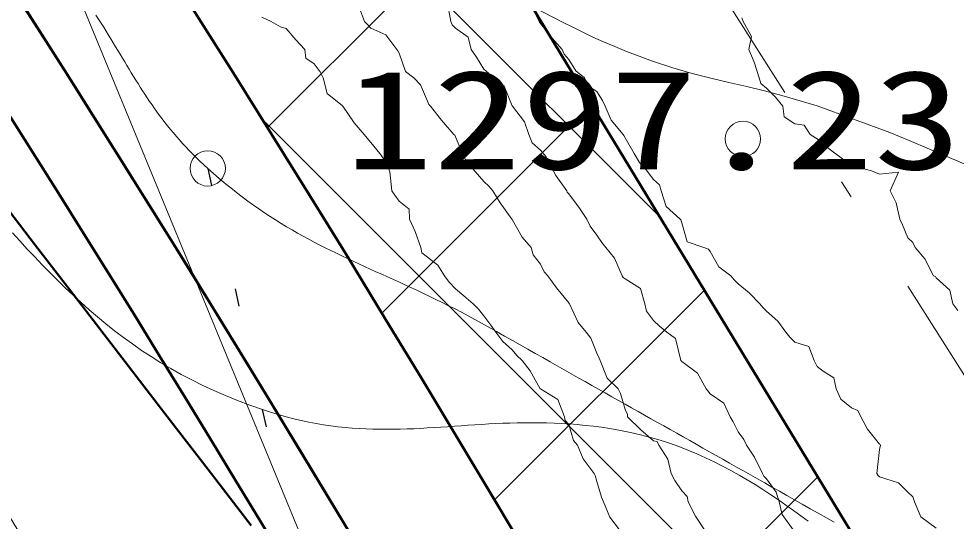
# Model space of a CAD drawing. Units: millimetres at full size, sheet at 1:500; details may follow other scales. Extents: x -209175 to 420500, y 0 to 351151.
# Drawn here: x 64220 to 70853, y 146392 to 149950 of the extents above; entities that cross this region are included whole.
import ezdxf
from ezdxf.enums import TextEntityAlignment as Align

# ---------------------------------------------------------------- set-up
doc = ezdxf.new("R2010")
doc.units = ezdxf.units.MM
doc.header["$LTSCALE"] = 500
doc.linetypes.add('USER1', pattern=[9.25, 6, -1.5, 0.25, -1.5])
doc.linetypes.add('USER2', pattern=[1.75, 0.25, -1.5])
for name, color, linetype, lineweight in [('D-BGD', 7, 'Continuous', 13), ('D-BGD-EXST', 7, 'Continuous', 25), ('D-BGD-LWCN', 8, 'Continuous', 13), ('D-BGD-TXT', 7, 'Continuous', 13), ('D-BMK', 2, 'USER1', 13), ('D-BMK-HTXT', 7, 'Continuous', 13), ('D-BYP-STR2', 4, 'Continuous', 13), ('D-BYP-STR3', 3, 'Continuous', 13), ('D-BYP-STR4', 1, 'Continuous', 50), ('D-BYP-STR8', 5, 'Continuous', 50), ('サーフェス_コンタ作成', 33, 'Continuous', 13)]:
    doc.layers.add(name, color=color, linetype=linetype, lineweight=lineweight)
doc.styles.add('ＭＳ ゴシック', font='')
doc.styles.get('ＭＳ ゴシック').set_extended_font_data('MS Gothic')

msp = doc.modelspace()

# ---------------------------------------------------------------- linework, layer by layer
at = {"layer": 'D-BGD'}
for centre in [(69343.8, 149099.2), (65557, 148890.6)]:
    msp.add_circle(centre, 125, dxfattribs=at)
at = {"layer": 'D-BGD-EXST', "linetype": 'USER2'}
msp.add_line((65557, 148890.6), (66776.2, 143505.9), dxfattribs=at)
at = {"layer": 'D-BGD-LWCN'}
msp.add_lwpolyline([(64175.7, 148434.4), (64228, 148376.8), (64280.5, 148319.7), (64333.2, 148263.3), (64386.3, 148207.6), (64439.9, 148152.6), (64494.1, 148098.3), (64549, 148044.7), (64604.6, 147991.9), (64661.1, 147940), (64718.6, 147888.9), (64777.2, 147838.7), (64836.9, 147789.4), (64898, 147741.1), (64960.4, 147693.7), (65024.3, 147647.4), (65089.8, 147602.1), (65157, 147557.9), (65225.9, 147514.8), (65296.8, 147472.9), (65369.6, 147432.1), (65444.6, 147392.6), (65521.7, 147354.3), (65601.1, 147317.3), (65682.9, 147281.6), (65767.2, 147247.2), (65854.1, 147214.2), (65943.7, 147182.6), (66000.3, 147164.1), (66056, 147147.2), (66111, 147131.8), (66165.3, 147117.9), (66218.9, 147105.4), (66271.9, 147094.3), (66324.3, 147084.4), (66376.1, 147075.7), (66427.4, 147068.3), (66478.3, 147061.9), (66528.6, 147056.6), (66578.6, 147052.3), (66628.1, 147048.9), (66677.3, 147046.3), (66726.2, 147044.6), (66774.9, 147043.6), (66823.3, 147043.4), (66871.4, 147043.7), (66919.5, 147044.6), (66967.4, 147046), (67015.2, 147047.9), (67062.9, 147050.2), (67110.6, 147052.8), (67158.4, 147055.6), (67206.2, 147058.7), (67254, 147061.9), (67302, 147065.2), (67350.2, 147068.5), (67398.6, 147071.8), (67447.2, 147075.1), (67496, 147078.1), (67545.2, 147081), (67594.7, 147083.5), (67644.6, 147085.8), (67694.8, 147087.6), (67745.6, 147089), (67796.8, 147089.9), (67848.6, 147090.2), (67900.9, 147089.9), (67953.8, 147088.9), (68007.3, 147087.2), (68061.5, 147084.6), (68116.4, 147081.2), (68172, 147076.8), (68228.4, 147071.4), (68285.6, 147065), (68343.7, 147057.5), (68402.6, 147048.8), (68476.4, 147036.1), (68548.8, 147021.5), (68619.6, 147004.9), (68689, 146986.5), (68757.1, 146966.4), (68823.8, 146944.6), (68889.2, 146921.3), (68953.4, 146896.4), (69016.5, 146870), (69078.5, 146842.3), (69139.3, 146813.3), (69199.2, 146783.1), (69258.1, 146751.8), (69316.1, 146719.4), (69373.2, 146686), (69429.6, 146651.7), (69485.2, 146616.6), (69540, 146580.7), (69594.3, 146544.1), (69647.9, 146506.9), (69700.9, 146469.1), (69753.5, 146431), (69805.6, 146392.4)], dxfattribs=at)
at = {"layer": 'D-BMK'}
msp.add_line((65557.1, 155867.5), (76267.1, 138976.7), dxfattribs=at)
msp.add_arc((-63853.3, 68233.2), 150000, 22.39568, 55.4167, dxfattribs=at)
at = {"layer": 'D-BMK-HTXT', "color": 3}
msp.add_line((74832.9, 125383.3), (58464.4, 165104.8), dxfattribs=at)
at = {"layer": 'D-BYP-STR2'}
for points in [[(71571.8, 148643), (70663, 149026.5), (70520.9, 149087.4), (70384.1, 149144.5), (69869, 149332.9), (69620.1, 149406.1), (69495.7, 149438.8), (69370.5, 149469.1), (69244.1, 149498.2), (69115.5, 149528.1), (68983.5, 149561.7), (68847, 149601.9), (68705, 149649.7), (68609.3, 149684.1), (68520.2, 149718.2), (68436.6, 149752.3), (68357.8, 149786.3), (68282.6, 149820.4), (68210.4, 149854.7), (68140.3, 149889.3), (68071.3, 149924.3), (67792.5, 150066.1)], [(64766, 149975.7), (64784.8, 149946.8), (64803.1, 149918.2), (64821, 149889.9), (64838.5, 149861.9), (64855.7, 149834.1), (64872.6, 149806.5), (64889.3, 149779.2), (64905.7, 149752), (64921.9, 149725.1), (64937.9, 149698.4), (64953.8, 149671.9), (64969.6, 149645.5), (64985.4, 149619.4), (65001, 149593.3), (65016.7, 149567.5), (65032.4, 149541.7), (65048.2, 149516.1), (65064.1, 149490.7), (65080, 149465.3), (65096.2, 149440), (65112.5, 149414.9), (65129.1, 149389.8), (65145.9, 149364.7), (65163, 149339.8), (65180.4, 149314.9), (65198.2, 149290.1), (65216.3, 149265.2), (65234.9, 149240.4), (65253.9, 149215.7), (65273.4, 149190.9), (65293.4, 149166.1), (65314, 149141.3), (65335.1, 149116.5), (65356.9, 149091.7), (65379.3, 149066.8), (65402.4, 149041.9), (65426.2, 149016.9), (65450.8, 148991.8), (65476.1, 148966.7), (65502.2, 148941.4), (65529.2, 148916.1), (65557, 148890.6), (65598.2, 148854), (65639.2, 148818.7), (65679.8, 148784.6), (65720.2, 148751.7), (65760.5, 148719.9), (65800.5, 148689.2), (65840.3, 148659.6), (65879.9, 148630.9), (65919.4, 148603.2), (65958.8, 148576.5), (65998.1, 148550.5), (66037.2, 148525.4), (66076.3, 148501.1), (66115.4, 148477.4), (66154.4, 148454.5), (66193.4, 148432.2), (66232.4, 148410.4), (66271.4, 148389.2), (66310.4, 148368.4), (66349.5, 148348.1), (66388.7, 148328.2), (66428, 148308.7), (66467.4, 148289.4), (66506.9, 148270.4), (66546.5, 148251.6), (66586.3, 148233), (66626.4, 148214.5), (66666.6, 148196), (66707, 148177.5), (66747.7, 148159.1), (66788.6, 148140.5), (66829.8, 148121.9), (66871.3, 148103), (66913.2, 148084), (66955.3, 148064.7), (66997.8, 148045.1), (67040.7, 148025.1), (67084, 148004.7), (67127.6, 147983.9), (67171.7, 147962.6), (67216.3, 147940.7), (67261.3, 147918.3), (67306.8, 147895.2), (67352.7, 147871.5), (67399.3, 147847), (67446.3, 147821.8), (67493.9, 147795.7), (67542, 147768.7), (67599.9, 147736), (67656.8, 147703.9), (67712.6, 147672.3), (67767.6, 147641.3), (67821.6, 147610.7), (67874.8, 147580.7), (67927.2, 147551.1), (67978.8, 147521.9), (68029.8, 147493.1), (68080, 147464.7), (68129.6, 147436.6), (68178.7, 147408.9), (68227.2, 147381.5), (68275.2, 147354.4), (68322.8, 147327.5), (68370, 147300.8), (68416.8, 147274.4), (68463.3, 147248.1), (68509.5, 147221.9), (68555.5, 147195.9), (68601.4, 147170), (68647.1, 147144.2), (68692.7, 147118.4), (68738.3, 147092.7), (68783.8, 147066.9), (68829.4, 147041.1), (68875.1, 147015.3), (68921, 146989.4), (68967, 146963.4), (69013.2, 146937.3), (69059.7, 146911), (69106.5, 146884.5), (69153.7, 146857.8), (69201.3, 146831), (69249.3, 146803.8), (69297.8, 146776.4), (69346.9, 146748.7), (69396.5, 146720.6), (69446.8, 146692.2), (69497.7, 146663.5), (69549.3, 146634.3), (69601.7, 146604.7), (69654.9, 146574.6), (69708.9, 146544.1), (69763.9, 146513), (69819.7, 146481.4), (69876.6, 146449.3), (69934.5, 146416.6), (69989.3, 146384.9)]]:
    msp.add_lwpolyline(points, dxfattribs=at)
at = {"layer": 'D-BYP-STR3'}
for p, q in [((68759.7, 148542.3), (61853.3, 155450.3)), ((67469.6, 150667.9), (65980.3, 149179)), ((68270.8, 149347.8), (66789.3, 147866.7)), ((72036.9, 143142.7), (65944, 149237.1)), ((69071.9, 148027.8), (67587, 146543.2)), ((69873.1, 146707.7), (68373.2, 145208.2))]:
    msp.add_line(p, q, dxfattribs=at)
at = {"layer": 'D-BYP-STR3', "lineweight": 50}
for points in [[(16942.4, 201264.7), (24296.7, 196093.6), (33387.7, 189224.9), (48601.1, 175216.4), (56937.4, 165720.6), (61836.5, 159325.5), (67327.2, 150902.5), (72843, 141814.6), (75955.2, 135421.4), (79689.7, 127384.7), (80759.3, 124794.4), (81470, 122985.5), (83437.9, 117185.2), (86009.8, 109345.5), (87971.4, 103435.1), (88276, 102544.5), (89877.2, 97765), (91674.9, 92202.5), (93794.7, 85660.3)], [(65864.5, 146363.3), (65559.4, 146759.5), (65254.4, 147155.6), (64949.3, 147551.8), (64644.3, 147947.9), (64339.2, 148344.1), (64034.1, 148740.2), (63729.1, 149136.4), (63424, 149532.5), (63118.9, 149928.7), (62813.9, 150324.8), (62508.8, 150721), (62203.7, 151117.1), (61898.7, 151513.3), (61593.6, 151909.4), (61288.6, 152305.6), (60983.5, 152701.7), (60678.4, 153097.9), (60373.4, 153494), (60068.3, 153890.2), (59763.2, 154286.3), (59458.2, 154682.5), (59153.1, 155078.6), (58848, 155474.8)], [(67861.1, 146081.4), (67600.8, 146520), (67339.1, 146957.7), (67076, 147394.6), (66811.4, 147830.6), (66545.4, 148265.7), (66277.9, 148699.9), (66008.9, 149133.2), (65738.5, 149565.7), (65466.7, 149997.2), (65193.4, 150427.8), (64918.7, 150857.5), (64642.6, 151286.3), (64365, 151714.1), (64086.1, 152141.1), (63805.7, 152567.1), (63523.8, 152992.1), (63240.6, 153416.2), (62956, 153839.4), (62669.9, 154261.6)], [(66741.7, 146008.3), (66481.7, 146443.2), (66220.3, 146877.2), (65957.4, 147310.4), (65693.1, 147742.6), (65427.3, 148174), (65160.1, 148604.5), (64891.5, 149034.1), (64621.5, 149462.8), (64350, 149890.6), (64077.1, 150317.5), (63802.8, 150743.4), (63527, 151168.5), (63249.9, 151592.6), (62971.3, 152015.9), (62691.3, 152438.1), (62409.9, 152859.5), (62127.1, 153279.9), (61842.9, 153699.4), (61557.4, 154117.9)]]:
    msp.add_lwpolyline(points, dxfattribs=at)
at = {"layer": 'D-BYP-STR4'}
for radius, end in [(152000, 55.4167), (151500, 55.4167), (148500, 47.39147), (148000, 47.39147)]:
    msp.add_arc((-63853.3, 68233.2), radius, 22.39568, end, dxfattribs=at)
at = {"layer": 'D-BYP-STR8'}
msp.add_arc((-66084.1, 65785.4), 168421.1, 23.53508, 58.38333, dxfattribs=at)
at = {"layer": 'サーフェス_コンタ作成', "color": 212}
msp.add_lwpolyline([(69070.9, 146331), (69008.3, 146428.3), (68957.4, 146531), (68948.4, 146568.4), (68911, 146607.9), (68862.1, 146682.1), (68837.2, 146731), (68811.5, 146831.5), (68747.8, 146931), (68737.3, 146957.3), (68711, 146961.5), (68620.5, 147040.5), (68527.8, 147131), (68527.1, 147147.1), (68511, 147183.1), (68476.5, 147296.5), (68462, 147331), (68384.4, 147404.4), (68332.7, 147531), (68326.4, 147546.4), (68311, 147583), (68268.8, 147688.8), (68235.3, 147731), (68178.7, 147798.7), (68115.7, 147931), (68114, 147934), (68111, 147938.2), (68023.9, 148043.9), (67962.8, 148131), (67937.5, 148157.5), (67911, 148211.9), (67858.9, 148278.9), (67846.5, 148331), (67782.8, 148402.8), (67711, 148529.6), (67710.2, 148530.2), (67709.9, 148531), (67626.3, 148646.3), (67575, 148731), (67544.9, 148764.9), (67511, 148797.3), (67449.5, 148869.5), (67393.5, 148931), (67364.5, 148984.5), (67311, 149113.8), (67305.6, 149125.6), (67298.4, 149131), (67211, 149231), (67134, 149331), (67122.6, 149342.6), (67111, 149366.6), (67062.6, 149482.6), (67015, 149531), (66957.2, 149577.2), (66911, 149706.1), (66902.5, 149722.5), (66895.5, 149731), (66816.6, 149836.6), (66711, 149884.2), (66688.3, 149908.3), (66666.6, 149931), (66624.4, 150044.4)], dxfattribs=at)
at = {"layer": 'サーフェス_コンタ作成'}
for points in [[(69699, 146331), (69621.2, 146441.2), (69600.5, 146531), (69579.1, 146599.1), (69511, 146692.3), (69491, 146711), (69481.7, 146731), (69425.3, 146845.3), (69368.7, 146931), (69350.6, 146970.6), (69311, 147026.3), (69275.2, 147095.2), (69253.6, 147131), (69209.4, 147229.4), (69111, 147294), (69095.4, 147315.4), (69083.1, 147331), (69021.4, 147441.4), (68911, 147523.3), (68907.2, 147527.2), (68904.2, 147531), (68865.7, 147685.7), (68805.1, 147731), (68754.1, 147774.1), (68711, 147812.9), (68660.8, 147880.8), (68649.3, 147931), (68619.7, 148039.7), (68511, 148108.8), (68497.5, 148117.5), (68489.2, 148131), (68434.1, 148254.1), (68374.5, 148331), (68345.5, 148365.5), (68311, 148418.7), (68261.8, 148481.8), (68238.7, 148531), (68188.3, 148608.3), (68111, 148711.1), (68101.2, 148721.2), (68098.3, 148731), (68020.5, 148840.5), (67971.6, 148931), (67952.1, 148972.1), (67911, 149018.4), (67852.5, 149072.5), (67828.3, 149131), (67799.3, 149219.3), (67712.9, 149331), (67711.9, 149331.9), (67711, 149334.4), (67653.7, 149473.7), (67574.5, 149531), (67544.4, 149564.4), (67511, 149592.3), (67457.7, 149677.7), (67420, 149731), (67399.6, 149819.6), (67311, 149882.2), (67285.7, 149905.7), (67277.9, 149931), (67251.1, 150071.1)], [(70711, 146342.9), (70603, 146423), (70556.7, 146531), (70544.7, 146564.7), (70511, 146597.7), (70444.1, 146664.1), (70311, 146707.7), (70299, 146719), (70291.8, 146731), (70311, 146900.2), (70316.8, 146931), (70315, 146935), (70311, 146939.2), (70224.1, 147044.1), (70177.2, 147131), (70157.7, 147177.7), (70111, 147194.9), (70035.6, 147255.6), (70004.5, 147331), (69986.8, 147406.8), (69911, 147453.9), (69868.1, 147488.1), (69847.1, 147531), (69810.1, 147630.1), (69711, 147659.5), (69676.1, 147696.1), (69647, 147731), (69589.8, 147809.8), (69511, 147878.8), (69485.7, 147905.7), (69462.3, 147931), (69388.4, 148008.4), (69311, 148074.3), (69282.1, 148102.1), (69259, 148131), (69173.7, 148193.7), (69111, 148303.3), (69099.8, 148319.8), (69066.4, 148331), (68950, 148370), (68911, 148505.1), (68905.3, 148525.3), (68899.1, 148531), (68800, 148620), (68765.6, 148731), (68754.2, 148774.2), (68711, 148812.2), (68659.5, 148879.5), (68611.7, 148931), (68574.9, 148994.9), (68511, 149107), (68502.2, 149122.2), (68497, 149131), (68410.8, 149230.8), (68368.5, 149331), (68350.4, 149370.4), (68311, 149435.6), (68251.8, 149471.8), (68221.8, 149531), (68161, 149581), (68111, 149662.3), (68078.8, 149698.8), (68064.8, 149731), (67993.3, 149813.3), (67911, 149916.1), (67905.2, 149925.2), (67901.8, 149931), (67838.2, 150058.2)], [(68471.4, 146331), (68402, 146422), (68356.2, 146531), (68343.4, 146563.4), (68311, 146673.9), (68297.3, 146717.3), (68290.7, 146731), (68213.4, 146833.4), (68173.4, 146931), (68143.9, 146963.9), (68111, 147077.9), (68086.6, 147106.6), (68080.3, 147131), (68034.3, 147254.3), (67911, 147329.5), (67910.1, 147330.1), (67909.6, 147331), (67837.6, 147457.6), (67781.4, 147531), (67745, 147565), (67711, 147606.4), (67644.6, 147664.6), (67595.3, 147731), (67559.6, 147779.6), (67511, 147847.3), (67473.4, 147893.4), (67435.9, 147931), (67368.1, 147988.1), (67311, 148038.6), (67264.4, 148084.4), (67232.1, 148131), (67185.8, 148205.8), (67111, 148263), (67072.3, 148292.3), (67066, 148331), (67024.2, 148444.2), (66985.3, 148531), (66982, 148602), (66911, 148657.5), (66880.4, 148700.4), (66859.5, 148731), (66846.7, 148866.7), (66818.7, 148931), (66775.5, 148995.5), (66711, 149072.6), (66684.7, 149104.7), (66665, 149131), (66593.1, 149213.1), (66512.6, 149331), (66511.8, 149331.8), (66511, 149332.9), (66401.1, 149421.1), (66375.1, 149531), (66352.9, 149572.9), (66311, 149631), (66251.7, 149671.7), (66244.8, 149731), (66181.2, 149801.2), (66111, 149880.8), (66072.7, 149892.7), (66005.5, 149931), (65940, 149960)], [(70863.4, 147883.4), (70829.8, 147931), (70808, 148028), (70711, 148114.9), (70705.2, 148125.2), (70693.1, 148131), (70631, 148251), (70561.5, 148331), (70546.9, 148366.9), (70511, 148397.7), (70471.7, 148491.7), (70454.9, 148531), (70427.3, 148647.3), (70385.1, 148731), (70444.3, 148864.3), (70311, 148848.6), (70252.7, 148872.7), (70111, 148911.9), (70097.5, 148917.5), (70083.3, 148931), (69985.2, 149005.2), (69911, 149062.8), (69875, 149095), (69818.9, 149131), (69777, 149197), (69711, 149206.6), (69636.3, 149256.3), (69626.8, 149331), (69573.6, 149393.6), (69511, 149459.3), (69471.2, 149491.2), (69457.6, 149531), (69422.8, 149642.8), (69384.5, 149731), (69403.3, 149823.3), (69345.2, 149931), (69336.2, 149956.2)]]:
    msp.add_lwpolyline(points, dxfattribs=at)

# ---------------------------------------------------------------- texts
at = {"layer": 'D-BGD-TXT', "style": 'ＭＳ ゴシック', "width": 1.3}
msp.add_text('1297.23', height=705, rotation=359.993, dxfattribs=at).set_placement((66527.4, 149588.6), align=Align.TOP_LEFT)

doc.saveas('drawing.dxf')
